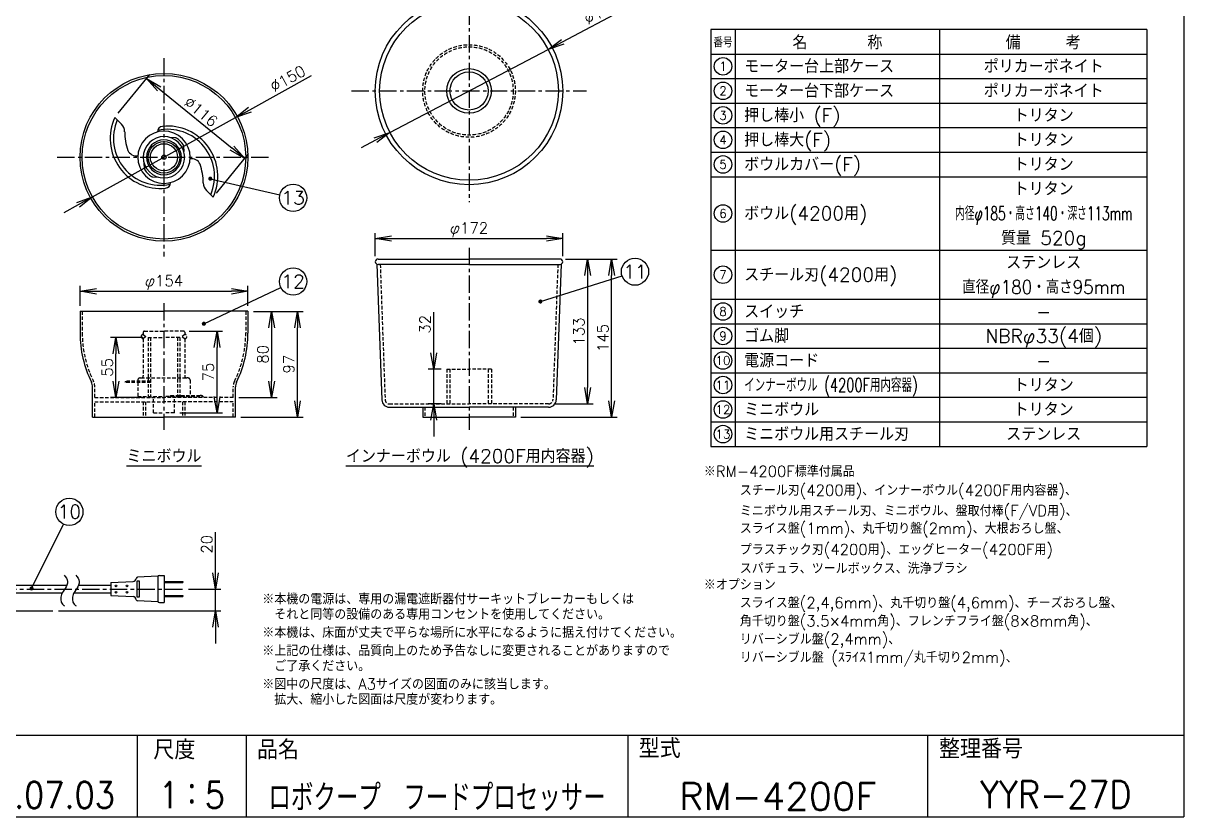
# Model space of a CAD drawing. Extents: x 115 to 2025, y 0 to 1377.
# Drawn here: x 960 to 2025, y 0 to 728 of the extents above; entities that cross this region are included whole.
import ezdxf
from ezdxf.enums import TextEntityAlignment as Align

# ---------------------------------------------------------------- set-up
doc = ezdxf.new("R2010")
doc.units = 0
doc.header["$LTSCALE"] = 0.5
doc.header["$PDMODE"] = 3
doc.linetypes.add('CENTER', pattern=[50.8, 31.75, -6.35, 6.35, -6.35])
doc.linetypes.add('HIDDEN', pattern=[9.525, 6.35, -3.175])
doc.layers.get('0').update_dxf_attribs({"linetype": 'CONTINUOUS'})
doc.layers.get('DEFPOINTS').update_dxf_attribs({"linetype": 'CONTINUOUS'})
for name, color, linetype in [('DANMEN', 7, 'CONTINUOUS'), ('SIYOU', 7, 'CONTINUOUS'), ('SUNPOU', 7, 'CONTINUOUS'), ('WAKU', 7, 'CONTINUOUS')]:
    doc.layers.add(name, color=color, linetype=linetype)
doc.styles.get("Standard").update_dxf_attribs({"font": 'ROMANS', "bigfont": 'EXTFONT.shx'})
doc.dimstyles.get("Standard").update_dxf_attribs({"dimscale": 5, "dimtxt": 2, "dimasz": 3, "dimexe": 1, "dimexo": 1, "dimgap": 0.6, "dimtad": 3, "dimdec": 0, "dimzin": 0, "dimdsep": 46, "dimtxsty": 'STANDARD', "dimblk1": 'OPEN', "dimblk2": 'OPEN', "dimsah": 1, "dimcen": 1.5, "dimadec": 0, "dimazin": 0, "dimtfac": 1, "dimtdec": 0, "dimtmove": 0, "dimatfit": 0, "dimldrblk": 'DOTSMALL', "dimfxl": 1, "dimtvp": 1, "dimtolj": 1, "dimtzin": 0, "dimarcsym": 0})

# ---------------------------------------------------------------- blocks, each defined once
blk = doc.blocks.new('_OPEN')
at = {"color": 0, "linetype": 'ByBlock'}
for p, q in [((-1, 0.167), (0, 0)), ((0, 0), (-1, -0.167)), ((0, 0), (-1, 0))]:
    blk.add_line(p, q, dxfattribs=at)
blk = doc.blocks.new('*D19')
at = {"layer": 'DEFPOINTS', "color": 0}
for p in [(1107.1, 209), (1136.7, 209), (987.6, 189)]:
    blk.add_point(p, dxfattribs=at)
at = {"layer": 'SUNPOU', "color": 0, "lineweight": -2}
for p, q in [((1136.7, 224), (1136.7, 261.2)), ((1112.1, 209), (1141.7, 209)), ((1136.7, 189), (1136.7, 209)), ((992.6, 189), (1141.7, 189)), ((1136.7, 174), (1136.7, 159))]:
    blk.add_line(p, q, dxfattribs=at)
at = {"layer": 'SUNPOU', "color": 0, "lineweight": -2, "xscale": 15, "yscale": 15, "zscale": 15}
for p, rotation in [((1136.7, 209), 270), ((1136.7, 189), 90)]:
    blk.add_blockref('_OPEN', p, dxfattribs=dict(at, rotation=rotation))
at = {"layer": 'SUNPOU', "color": 0, "insert": (1128.7, 250.1), "char_height": 10, "attachment_point": 5, "rotation": 90}
blk.add_mtext('\\A1;20', dxfattribs=at)
blk = doc.blocks.new('_DotSmall')
at = {"color": 0, "linetype": 'ByBlock', "const_width": 0.5}
blk.add_lwpolyline([(-0.0625, 0, 1), (0.0625, 0, 1)], format="xyb", close=True, dxfattribs=at)
blk = doc.blocks.new('*D29')
at = {"layer": 'DEFPOINTS', "color": 0}
for p in [(1044.3, 642), (1163.5, 604.2), (1134.6, 568.6)]:
    blk.add_point(p, dxfattribs=at)
at = {"layer": 'SUNPOU', "color": 0, "lineweight": -2}
for p, q in [((1047.5, 645.8), (1076.4, 681.4)), ((1084.9, 668.1), (1151.9, 613.7)), ((1137.7, 572.5), (1166.7, 608.1))]:
    blk.add_line(p, q, dxfattribs=at)
at = {"layer": 'SUNPOU', "color": 0, "lineweight": -2, "xscale": 15, "yscale": 15, "zscale": 15}
for p, rotation in [((1073.3, 677.6), 140.9130941535423), ((1163.5, 604.2), 320.9130941535423)]:
    blk.add_blockref('_OPEN', p, dxfattribs=dict(at, rotation=rotation))
at = {"layer": 'SUNPOU', "color": 0, "insert": (1123.4, 647.1), "char_height": 10, "attachment_point": 5, "rotation": 320.9131}
blk.add_mtext('\\A1;%%C116', dxfattribs=at)
blk = doc.blocks.new('*D48')
at = {"layer": 'DEFPOINTS', "color": 0}
for p in [(1155, 641.7), (1023.9, 568.9)]:
    blk.add_point(p, dxfattribs=at)
at = {"layer": 'SUNPOU', "color": 0, "lineweight": -2}
for p, q in [((1168.1, 649), (1224.7, 680.4)), ((1023.9, 568.9), (1155, 641.7)), ((1010.8, 561.6), (997.7, 554.3))]:
    blk.add_line(p, q, dxfattribs=at)
at = {"layer": 'SUNPOU', "color": 0, "lineweight": -2, "xscale": 15, "yscale": 15, "zscale": 15}
for p, rotation in [((1155, 641.7), 209.0344874769737), ((1023.9, 568.9), 29.03448747697371)]:
    blk.add_blockref('_OPEN', p, dxfattribs=dict(at, rotation=rotation))
at = {"layer": 'SUNPOU', "color": 0, "insert": (1203, 677.5), "char_height": 10, "attachment_point": 5, "rotation": 29.0345}
blk.add_mtext('\\A1;∅150', dxfattribs=at)
blk = doc.blocks.new('*D49')
at = {"layer": 'DEFPOINTS', "color": 0}
for p in [(1166.5, 482.3), (1012.5, 463.9), (1166.5, 463.9)]:
    blk.add_point(p, dxfattribs=at)
at = {"layer": 'SUNPOU', "color": 0, "lineweight": -2}
for p, q in [((1012.5, 468.9), (1012.5, 487.3)), ((1027.5, 482.3), (1151.5, 482.3)), ((1166.5, 468.9), (1166.5, 487.3))]:
    blk.add_line(p, q, dxfattribs=at)
at = {"layer": 'SUNPOU', "color": 0, "lineweight": -2, "xscale": 15, "yscale": 15, "zscale": 15, "rotation": 180}
blk.add_blockref('_OPEN', (1012.5, 482.3), dxfattribs=at)
at = {"layer": 'SUNPOU', "color": 0, "lineweight": -2, "xscale": 15, "yscale": 15, "zscale": 15}
blk.add_blockref('_OPEN', (1166.5, 482.3), dxfattribs=at)
at = {"layer": 'SUNPOU', "color": 0, "insert": (1089.5, 490.3), "char_height": 10, "attachment_point": 5}
blk.add_mtext('\\A1;φ154', dxfattribs=at)
blk = doc.blocks.new('*D50')
at = {"layer": 'DEFPOINTS', "color": 0}
for p in [(1166.5, 463.9), (1212, 463.9), (1155, 366.9)]:
    blk.add_point(p, dxfattribs=at)
at = {"layer": 'SUNPOU', "color": 0, "lineweight": -2}
for p, q in [((1171.5, 463.9), (1217, 463.9)), ((1212, 381.9), (1212, 448.9)), ((1160, 366.9), (1217, 366.9))]:
    blk.add_line(p, q, dxfattribs=at)
at = {"layer": 'SUNPOU', "color": 0, "lineweight": -2, "xscale": 15, "yscale": 15, "zscale": 15}
for p, rotation in [((1212, 463.9), 90), ((1212, 366.9), 270)]:
    blk.add_blockref('_OPEN', p, dxfattribs=dict(at, rotation=rotation))
at = {"layer": 'SUNPOU', "color": 0, "insert": (1204, 415.4), "char_height": 10, "attachment_point": 5, "rotation": 90}
blk.add_mtext('\\A1;97', dxfattribs=at)
blk = doc.blocks.new('*D51')
at = {"layer": 'DEFPOINTS', "color": 0}
for p in [(1455.3, 530.8), (1283.3, 509.4), (1455.3, 509.4)]:
    blk.add_point(p, dxfattribs=at)
at = {"layer": 'SUNPOU', "color": 0, "lineweight": -2}
for p, q in [((1283.3, 514.4), (1283.3, 535.8)), ((1455.3, 514.4), (1455.3, 535.8)), ((1298.3, 530.8), (1440.3, 530.8))]:
    blk.add_line(p, q, dxfattribs=at)
at = {"layer": 'SUNPOU', "color": 0, "lineweight": -2, "xscale": 15, "yscale": 15, "zscale": 15, "rotation": 180}
blk.add_blockref('_OPEN', (1283.3, 530.8), dxfattribs=at)
at = {"layer": 'SUNPOU', "color": 0, "lineweight": -2, "xscale": 15, "yscale": 15, "zscale": 15}
blk.add_blockref('_OPEN', (1455.3, 530.8), dxfattribs=at)
at = {"layer": 'SUNPOU', "color": 0, "insert": (1369.3, 538.8), "char_height": 10, "attachment_point": 5}
blk.add_mtext('\\A1;φ172', dxfattribs=at)
blk = doc.blocks.new('*D52')
at = {"layer": 'DEFPOINTS', "color": 0}
for p in [(1452.8, 511.9), (1500.1, 511.9), (1411.8, 366.9)]:
    blk.add_point(p, dxfattribs=at)
at = {"layer": 'SUNPOU', "color": 0, "lineweight": -2}
for p, q in [((1457.8, 511.9), (1505.1, 511.9)), ((1500.1, 381.9), (1500.1, 496.9)), ((1416.8, 366.9), (1505.1, 366.9))]:
    blk.add_line(p, q, dxfattribs=at)
at = {"layer": 'SUNPOU', "color": 0, "lineweight": -2, "xscale": 15, "yscale": 15, "zscale": 15}
for p, rotation in [((1500.1, 511.9), 90), ((1500.1, 366.9), 270)]:
    blk.add_blockref('_OPEN', p, dxfattribs=dict(at, rotation=rotation))
at = {"layer": 'SUNPOU', "color": 0, "insert": (1492.1, 439.4), "char_height": 10, "attachment_point": 5, "rotation": 90}
blk.add_mtext('\\A1;145', dxfattribs=at)
blk = doc.blocks.new('*D53')
at = {"layer": 'DEFPOINTS', "color": 0}
for p in [(1441.9, 704.3), (1296.7, 628)]:
    blk.add_point(p, dxfattribs=at)
at = {"layer": 'SUNPOU', "color": 0, "lineweight": -2}
for p, q in [((1455.1, 711.3), (1512.9, 741.7)), ((1296.7, 628), (1441.9, 704.3)), ((1283.5, 621), (1270.2, 614))]:
    blk.add_line(p, q, dxfattribs=at)
at = {"layer": 'SUNPOU', "color": 0, "lineweight": -2, "xscale": 15, "yscale": 15, "zscale": 15}
for p, rotation in [((1441.9, 704.3), 207.7523388157099), ((1296.7, 628), 27.75233881570984)]:
    blk.add_blockref('_OPEN', p, dxfattribs=dict(at, rotation=rotation))
at = {"layer": 'SUNPOU', "color": 0, "insert": (1491, 739.2), "char_height": 10, "attachment_point": 5, "rotation": 27.7523}
blk.add_mtext('\\A1;∅164', dxfattribs=at)
blk = doc.blocks.new('*D56')
at = {"layer": 'DEFPOINTS', "color": 0}
for p in [(1107.5, 445.7), (1138.1, 445.7), (1099, 370.7)]:
    blk.add_point(p, dxfattribs=at)
at = {"layer": 'SUNPOU', "color": 0, "lineweight": -2}
for p, q in [((1112.5, 445.7), (1143.1, 445.7)), ((1138.1, 385.7), (1138.1, 430.7)), ((1104, 370.7), (1143.1, 370.7))]:
    blk.add_line(p, q, dxfattribs=at)
at = {"layer": 'SUNPOU', "color": 0, "lineweight": -2, "xscale": 15, "yscale": 15, "zscale": 15}
for p, rotation in [((1138.1, 445.7), 90), ((1138.1, 370.7), 270)]:
    blk.add_blockref('_OPEN', p, dxfattribs=dict(at, rotation=rotation))
at = {"layer": 'SUNPOU', "color": 0, "insert": (1130.1, 408.2), "char_height": 10, "attachment_point": 5, "rotation": 90}
blk.add_mtext('\\A1;75', dxfattribs=at)
blk = doc.blocks.new('*D60')
at = {"color": 0, "lineweight": -2}
for p, q in [((1457.8, 511.9), (1483.1, 511.9)), ((1478.1, 496.9), (1478.1, 393.9)), ((1447.3, 378.9), (1483.1, 378.9))]:
    blk.add_line(p, q, dxfattribs=at)
at = {"layer": 'DEFPOINTS', "color": 0}
for p in [(1452.8, 511.9), (1442.3, 378.9), (1478.1, 378.9)]:
    blk.add_point(p, dxfattribs=at)
at = {"color": 0, "lineweight": -2, "xscale": 15, "yscale": 15, "zscale": 15}
for p, rotation in [((1478.1, 511.9), 90), ((1478.1, 378.9), 270)]:
    blk.add_blockref('_OPEN', p, dxfattribs=dict(at, rotation=rotation))
at = {"color": 0, "insert": (1470.1, 445.4), "char_height": 10, "attachment_point": 5, "rotation": 90}
blk.add_mtext('\\A1;133', dxfattribs=at)
blk = doc.blocks.new('*D61')
at = {"color": 0, "lineweight": -2}
for p, q in [((1336.9, 425.9), (1336.9, 463.1)), ((1343.8, 410.9), (1331.9, 410.9)), ((1336.9, 378.9), (1336.9, 410.9)), ((1343.8, 378.9), (1331.9, 378.9)), ((1336.9, 363.9), (1336.9, 348.9))]:
    blk.add_line(p, q, dxfattribs=at)
at = {"layer": 'DEFPOINTS', "color": 0}
for p in [(1336.9, 410.9), (1348.8, 410.9), (1348.8, 378.9)]:
    blk.add_point(p, dxfattribs=at)
at = {"color": 0, "lineweight": -2, "xscale": 15, "yscale": 15, "zscale": 15}
for p, rotation in [((1336.9, 410.9), 270), ((1336.9, 378.9), 90)]:
    blk.add_blockref('_OPEN', p, dxfattribs=dict(at, rotation=rotation))
at = {"color": 0, "insert": (1328.9, 452), "char_height": 10, "attachment_point": 5, "rotation": 90}
blk.add_mtext('\\A1;32', dxfattribs=at)
blk = doc.blocks.new('*D62')
at = {"color": 0, "lineweight": -2}
for p, q in [((1171.5, 463.9), (1193.2, 463.9)), ((1188.2, 448.9), (1188.2, 399.9)), ((1158, 384.9), (1193.2, 384.9))]:
    blk.add_line(p, q, dxfattribs=at)
at = {"layer": 'DEFPOINTS', "color": 0}
for p in [(1166.5, 463.9), (1153, 384.9), (1188.2, 384.9)]:
    blk.add_point(p, dxfattribs=at)
at = {"color": 0, "lineweight": -2, "xscale": 15, "yscale": 15, "zscale": 15}
for p, rotation in [((1188.2, 463.9), 90), ((1188.2, 384.9), 270)]:
    blk.add_blockref('_OPEN', p, dxfattribs=dict(at, rotation=rotation))
at = {"color": 0, "insert": (1180.2, 424.4), "char_height": 10, "attachment_point": 5, "rotation": 90}
blk.add_mtext('\\A1;80', dxfattribs=at)
blk = doc.blocks.new('*D63')
at = {"color": 0, "lineweight": -2}
for p, q in [((1070, 439.9), (1040.4, 439.9)), ((1045.4, 399.9), (1045.4, 424.9)), ((1070, 384.9), (1040.4, 384.9))]:
    blk.add_line(p, q, dxfattribs=at)
at = {"layer": 'DEFPOINTS', "color": 0}
for p in [(1045.4, 439.9), (1075, 439.9), (1075, 384.9)]:
    blk.add_point(p, dxfattribs=at)
at = {"color": 0, "lineweight": -2, "xscale": 15, "yscale": 15, "zscale": 15}
for p, rotation in [((1045.4, 439.9), 90), ((1045.4, 384.9), 270)]:
    blk.add_blockref('_OPEN', p, dxfattribs=dict(at, rotation=rotation))
at = {"color": 0, "insert": (1037.4, 412.4), "char_height": 10, "attachment_point": 5, "rotation": 90}
blk.add_mtext('\\A1;55', dxfattribs=at)

msp = doc.modelspace()

# ---------------------------------------------------------------- linework, layer by layer
at = {"color": 2}
for p, q in [((1050.47, 635.81), (1044.33, 641.95)), ((1099.56, 623.29), (1094.74, 623.54)), ((1107.45, 615.4), (1107.71, 610.58)), ((1071.46, 595.19), (1071.21, 600.01)), ((1079.35, 587.3), (1084.17, 587.05)), ((1128.45, 574.78), (1134.58, 568.64)), ((1285.81, 511.93), (1369.31, 511.93)), ((1452.81, 511.93), (1369.31, 511.93)), ((1284.81, 507.13), (1289.32, 382.67)), ((1369.31, 506.93), (1285.81, 506.93)), ((1369.31, 506.93), (1452.81, 506.93)), ((1453.81, 507.13), (1449.3, 382.67)), ((1012.46, 463.93), (1089.46, 463.93)), ((1012.46, 463.93), (1012.46, 443.93)), ((1166.46, 463.93), (1089.46, 463.93)), ((1166.46, 463.93), (1166.46, 443.93)), ((1023.96, 366.93), (1023.96, 394.53)), ((1154.96, 366.93), (1154.96, 394.53)), ((1296.31, 375.93), (1369.31, 375.93)), ((1326.81, 375.93), (1326.81, 366.93)), ((1442.3, 375.93), (1369.31, 375.93)), ((1411.81, 375.93), (1411.81, 366.93)), ((1023.96, 366.93), (1089.46, 366.93)), ((1154.96, 366.93), (1089.46, 366.93)), ((1326.81, 366.93), (1369.31, 366.93)), ((1411.81, 366.93), (1369.31, 366.93)), ((1083.88, 220.72), (1065.27, 219.99)), ((943.83, 205.54), (996.07, 205.54)), ((944.98, 212.54), (1000.37, 212.54)), ((1006.76, 205.54), (1040.8, 205.54)), ((1011.06, 212.54), (1040.8, 212.54)), ((1083.88, 197.36), (1065.27, 198.09))]:
    msp.add_line(p, q, dxfattribs=at)
msp.add_lwpolyline([(1064.98, 216.44), (1066.8, 216.44), (1066.8, 201.64), (1064.98, 201.64)], close=True, dxfattribs=at)
for centre, radius in [((1369.31, 666.16), 86), ((1369.31, 666.16), 82), ((1089.46, 605.29), 77), ((1369.31, 666.16), 20.5), ((1369.31, 666.16), 17.5), ((1089.46, 605.29), 75), ((1089.46, 605.29), 14.5), ((1089.46, 605.29), 12.5), ((1089.46, 605.29), 2), ((1045.52, 211.93), 0.75), ((1045.52, 206.15), 0.75), ((1055.52, 211.93), 0.75), ((1055.52, 206.15), 0.75)]:
    msp.add_circle(centre, radius, dxfattribs=at)
for centre, radius, start, end in [((1086.13, 622.67), 46.03, 155.23559, 275.93568), ((1086.13, 622.67), 43.03, 156.71525, 282.07433), ((1043.39, 628.74), 10, 0.31542, 45), ((1106.98, 629.09), 53.58, 180.31542, 199.11383), ((1089.46, 605.29), 24, 315, 135), ((1088.62, 628.74), 5, 96.86513, 181.89281), ((1092.79, 587.92), 43.03, 336.71525, 102.07433), ((1092.79, 587.92), 46.03, 335.23559, 95.93568), ((1089.46, 605.29), 24, 135, 315), ((1089.46, 605.29), 19, 135, 315), ((1089.46, 605.29), 19, 315, 135), ((1089.46, 605.29), 16, 315, 135), ((1099.4, 620.3), 3, 56.45825, 87.01668), ((1089.46, 605.29), 21, 33.54175, 56.45825), ((1064.26, 615.33), 8.77, 205.53945, 278.06815), ((1089.46, 605.29), 16, 135, 315), ((1104.46, 615.24), 3, 2.98332, 33.54175), ((1114.65, 595.26), 8.77, 25.53945, 98.06815), ((1071.93, 581.5), 53.58, 0.31542, 19.11383), ((1074.45, 595.35), 3, 182.98332, 213.54175), ((1089.46, 605.29), 21, 213.54175, 236.45825), ((1079.51, 590.29), 3, 236.45825, 267.01668), ((1090.29, 581.85), 5, 276.86513, 1.89281), ((1135.52, 581.85), 10, 180.31542, 225), ((1285.81, 509.43), 2.5, 90, 270), ((1452.81, 509.43), 2.5, 270, 90), ((1113.5, 443.74), 101.05, 179.89673, 206.30589), ((1065.41, 443.74), 101.05, 333.69411, 0.10327), ((1013.96, 394.53), 10, 0, 26.30589), ((1164.96, 394.53), 10, 153.69411, 180), ((1296.31, 382.93), 7, 182.07488, 270), ((1060.69, 219.25), 3.34, 278.34174, 352.96053), ((1065.47, 218.51), 1.5, 97.84918, 166.99512), ((1060.69, 198.83), 3.34, 7.03947, 81.65826), ((1065.47, 199.58), 1.5, 193.00488, 262.15082)]:
    msp.add_arc(centre, radius, start, end, dxfattribs=at)
for points in [[(997.86, 221.87), (999.34, 219.95), (1002.29, 216.12), (998.96, 209.31), (994.24, 203.96), (994.38, 196.31), (997.49, 194.09), (998.17, 193.6)], [(1008.54, 221.87), (1010.03, 219.95), (1012.98, 216.12), (1009.65, 209.31), (1004.93, 203.96), (1005.07, 196.31), (1008.18, 194.09), (1008.86, 193.6)]]:
    msp.add_open_spline(points, degree=3, knots=[0, 0, 0, 0, 6.7451088, 13.4014565, 20.0286772, 28.8742513, 31.32835, 31.32835, 31.32835, 31.32835], dxfattribs=at)
at = {"layer": 'DANMEN', "color": 2, "linetype": 'CENTER'}
for p, q in [((1369.31, 768.26), (1369.31, 564.07)), ((1089.46, 696.33), (1089.46, 514.26)), ((1261.56, 666.16), (1477.06, 666.16)), ((991.56, 605.29), (1187.35, 605.29)), ((1369.31, 522.1), (1369.31, 355.2)), ((1089.46, 471.47), (1089.46, 355.2)), ((938.21, 209.04), (1107.47, 209.04))]:
    msp.add_line(p, q, dxfattribs=at)
at = {"layer": 'DANMEN', "color": 2, "linetype": 'HIDDEN'}
for p, q in [((1287.82, 506.93), (1292.31, 382.78)), ((1450.8, 506.93), (1446.3, 382.78)), ((1014.46, 463.93), (1014.46, 443.93)), ((1164.46, 463.93), (1164.46, 443.93)), ((1070.46, 444.74), (1070.46, 442.74)), ((1070.46, 442.74), (1072.81, 440.74)), ((1072.81, 440.74), (1070.46, 438.74)), ((1070.46, 438.74), (1070.46, 404.74)), ((1071.46, 445.74), (1089.46, 445.74)), ((1074.96, 439.93), (1074.96, 384.93)), ((1074.96, 439.93), (1089.46, 439.93)), ((1076.96, 439.93), (1076.96, 384.93)), ((1107.46, 445.74), (1089.46, 445.74)), ((1103.96, 439.93), (1089.46, 439.93)), ((1101.96, 439.93), (1101.96, 384.93)), ((1103.96, 439.93), (1103.96, 384.93)), ((1108.46, 442.74), (1106.1, 440.74)), ((1106.1, 440.74), (1108.46, 438.74)), ((1108.46, 444.74), (1108.46, 442.74)), ((1108.46, 438.74), (1108.46, 404.74)), ((1348.81, 410.93), (1369.31, 410.93)), ((1348.81, 410.93), (1348.81, 378.93)), ((1351.81, 410.93), (1351.81, 378.93)), ((1389.81, 410.93), (1369.31, 410.93)), ((1386.81, 410.93), (1386.81, 378.93)), ((1389.81, 410.93), (1389.81, 378.93)), ((1025.96, 384.93), (1025.96, 394.53)), ((1077.12, 398.74), (1053.36, 398.74)), ((1077.12, 399.74), (1056.44, 399.74)), ((1065.46, 400.74), (1065.46, 399.74)), ((1065.46, 398.74), (1065.46, 385.74)), ((1067.46, 402.74), (1068.46, 402.74)), ((1068.46, 402.74), (1110.46, 402.74)), ((1077.12, 399.74), (1077.12, 398.74)), ((1111.46, 402.74), (1110.46, 402.74)), ((1113.46, 400.74), (1113.46, 386.74)), ((1152.96, 384.93), (1152.96, 394.53)), ((1025.96, 384.93), (1089.46, 384.93)), ((1065.46, 385.74), (1089.46, 385.74)), ((1079.96, 370.74), (1079.96, 385.74)), ((1113.46, 385.74), (1089.46, 385.74)), ((1152.96, 384.93), (1089.46, 384.93)), ((1095.45, 386.74), (1095.45, 385.74)), ((1095.45, 386.74), (1122.56, 386.74)), ((1095.45, 385.74), (1125.56, 385.74)), ((1098.96, 370.74), (1098.96, 385.74)), ((1025.96, 380.93), (1089.46, 380.93)), ((1025.96, 366.93), (1025.96, 380.93)), ((1070.46, 380.93), (1070.46, 366.93)), ((1072.46, 380.93), (1072.46, 366.93)), ((1152.96, 380.93), (1089.46, 380.93)), ((1106.46, 380.93), (1106.46, 366.93)), ((1108.46, 380.93), (1108.46, 366.93)), ((1152.96, 366.93), (1152.96, 380.93)), ((1296.31, 378.93), (1369.31, 378.93)), ((1328.81, 375.93), (1328.81, 366.93)), ((1442.3, 378.93), (1369.31, 378.93)), ((1409.81, 375.93), (1409.81, 366.93)), ((1079.96, 370.74), (1089.46, 370.74)), ((1098.96, 370.74), (1089.46, 370.74))]:
    msp.add_line(p, q, dxfattribs=at)
at = {"layer": 'DANMEN', "color": 2}
for p, q in [((1040.8, 215.04), (1061.18, 215.94)), ((1040.8, 215.04), (1040.8, 203.04)), ((1083.72, 220.04), (1083.72, 198.04)), ((1085.22, 221.54), (1089.72, 221.54)), ((1089.72, 221.54), (1089.72, 196.54)), ((1089.72, 216.04), (1106.72, 216.04)), ((1089.72, 215.04), (1106.72, 215.04)), ((1106.72, 216.04), (1106.72, 215.04)), ((1040.8, 203.04), (1061.18, 202.14)), ((1089.72, 203.04), (1106.72, 203.04)), ((1106.72, 203.04), (1106.72, 202.04)), ((1085.22, 196.54), (1089.72, 196.54)), ((1089.72, 202.04), (1106.72, 202.04)), ((211.52, 188.99), (987.57, 188.99))]:
    msp.add_line(p, q, dxfattribs=at)
at = {"layer": 'DANMEN', "color": 2, "linetype": 'HIDDEN'}
for radius in [42.5, 40.5]:
    msp.add_circle((1369.31, 666.16), radius, dxfattribs=at)
for centre, radius, start, end in [((1113.5, 443.74), 99.05, 179.89673, 206.30589), ((1070.46, 440.74), 2, 90, 270), ((1071.46, 444.74), 1, 90, 180), ((1107.46, 444.74), 1, 0, 90), ((1108.46, 440.74), 2, 270, 90), ((1065.41, 443.74), 99.05, 333.69411, 0.10327), ((1068.46, 404.74), 2, 270, 0), ((1110.46, 404.74), 2, 180, 270), ((1013.96, 394.53), 12, 0, 26.30589), ((1056.52, 394.24), 5.5, 90.80308, 125.10382), ((1067.46, 400.74), 2, 90, 180), ((1111.46, 400.74), 2, 0, 90), ((1164.96, 394.53), 12, 153.69411, 180), ((1122.38, 381.22), 5.52, 54.93218, 88.19793), ((1296.31, 382.93), 4, 182.07488, 270), ((1442.3, 382.93), 4, 270, 357.92512)]:
    msp.add_arc(centre, radius, start, end, dxfattribs=at)
at = {"layer": 'DANMEN', "color": 2}
for centre, radius, start, end in [((1442.3, 382.93), 7, 270, 357.92512), ((1085.22, 220.04), 1.5, 90, 180), ((1085.22, 198.04), 1.5, 180, 270)]:
    msp.add_arc(centre, radius, start, end, dxfattribs=at)
at = {"layer": 'SIYOU', "color": 6}
for p, q in [((1591.01, 722.5), (1591.01, 340)), ((1991.01, 722.5), (1591.01, 722.5)), ((1991.01, 722.5), (1991.01, 340)), ((1591.01, 340), (1991.01, 340))]:
    msp.add_line(p, q, dxfattribs=at)
at = {"layer": 'SIYOU', "color": 7}
for p, q in [((1613.51, 722.5), (1613.51, 340)), ((1801.01, 722.5), (1801.01, 340)), ((1591.01, 700), (1991.01, 700)), ((1591.01, 677.5), (1991.01, 677.5)), ((1591.01, 655), (1991.01, 655)), ((1591.01, 632.5), (1991.01, 632.5)), ((1591.01, 610), (1991.01, 610)), ((1591.01, 587.5), (1991.01, 587.5)), ((1591.01, 520), (1991.01, 520)), ((1591.01, 475), (1991.01, 475)), ((1591.01, 452.5), (1991.01, 452.5)), ((1591.01, 430), (1991.01, 430)), ((1591.01, 407.5), (1991.01, 407.5)), ((1591.01, 385), (1991.01, 385)), ((1591.01, 362.5), (1991.01, 362.5))]:
    msp.add_line(p, q, dxfattribs=at)
at = {"layer": 'SIYOU', "color": 1}
for centre in [(1602.26, 688.75), (1602.26, 666.25), (1602.26, 643.75), (1602.26, 621.25), (1602.26, 598.75), (1602.26, 553.75), (1602.26, 497.5), (1602.26, 463.75), (1602.26, 441.25), (1602.26, 418.75), (1602.26, 396.25), (1602.26, 373.75), (1602.26, 351.25)]:
    msp.add_circle(centre, 8.04, dxfattribs=at)
at = {"layer": 'SUNPOU'}
for centre in [(1207.9, 568.09), (1521.56, 500.3), (1207.9, 491.28), (1002.66, 279.93)]:
    msp.add_circle(centre, 12.5, dxfattribs=at)
at = {"layer": 'WAKU', "color": 6}
for p, q in [((2025, 1376.75), (2025, 0)), ((115, 75), (2025, 75)), ((115, 0), (2025, 0))]:
    msp.add_line(p, q, dxfattribs=at)
at = {"layer": 'WAKU', "color": 7}
for p, q in [((1065, 75), (1065, 0)), ((1165, 75), (1165, 0)), ((1515, 75), (1515, 0)), ((1790, 75), (1790, 0))]:
    msp.add_line(p, q, dxfattribs=at)

# ---------------------------------------------------------------- texts
at = {"layer": 'SIYOU', "color": 1}
for s, height, p in [('番号', 8.036, (1602.26, 711.25)), ('名\u3000\u3000\u3000\u3000称', 12.5, (1707.26, 711.25)), ('備\u3000\u3000\u3000考', 12.5, (1896.01, 711.25)), ('1', 8.04, (1602.26, 688.75)), ('2', 8.04, (1602.26, 666.25)), ('3', 8.04, (1602.26, 643.75)), ('4', 8.04, (1602.26, 621.25)), ('5', 8.04, (1602.26, 598.75)), ('6', 8.04, (1602.26, 553.75)), ('7', 8.04, (1602.26, 497.5)), ('8', 8.04, (1602.26, 463.75)), ('9', 8.04, (1602.26, 441.25)), ('10', 8.036, (1602.26, 418.75)), ('11', 8.036, (1602.26, 396.25)), ('12', 8.036, (1602.26, 373.75)), ('13', 8.036, (1602.26, 351.25))]:
    msp.add_text(s, height=height, dxfattribs=at).set_placement(p, align=Align.MIDDLE)
for s, p in [('モーター台上部ケース', (1621.72, 688.75)), ('モーター台下部ケース', (1621.72, 666.25)), ('押し棒小 (F)', (1621.72, 643.75)), ('押し棒大(F)', (1621.72, 621.25)), ('ボウルカバー(F)', (1621.72, 598.75)), ('ボウル(4200用)', (1621.72, 553.75)), ('スチール刃(4200用)', (1621.72, 497.5)), ('スイッチ', (1621.72, 463.75)), ('ゴム脚', (1621.72, 441.25)), ('電源コード', (1621.72, 418.75)), ('ミニボウル', (1621.72, 373.75)), ('ミニボウル用スチール刃', (1621.72, 351.25))]:
    msp.add_text(s, height=12.5, dxfattribs=at).set_placement(p, align=Align.MIDDLE_LEFT)
for s, p in [('ポリカーボネイト', (1896.49, 688.77)), ('ポリカーボネイト', (1896.49, 666.27)), ('トリタン', (1896.49, 643.77)), ('トリタン', (1896.49, 621.27)), ('トリタン', (1896.49, 598.77)), ('トリタン', (1896.49, 576.27)), ('質量 520g', (1896.49, 531.27)), ('ステンレス', (1896.49, 508.77)), ('-', (1896.49, 463.77)), ('NBRφ33(4個)', (1896.49, 441.27)), ('-', (1896.49, 418.77)), ('トリタン', (1896.49, 396.27)), ('トリタン', (1896.49, 373.77)), ('ステンレス', (1896.49, 351.27))]:
    msp.add_text(s, height=12.5, dxfattribs=at).set_placement(p, align=Align.MIDDLE_CENTER)
for s, width, p in [('内径φ185・高さ140・深さ113mm', 0.65, (1896.49, 553.77)), ('直径φ180・高さ95mm', 0.9, (1896.49, 486.27))]:
    msp.add_text(s, height=12.5, dxfattribs=dict(at, width=width)).set_placement(p, align=Align.MIDDLE_CENTER)
at = {"layer": 'SIYOU', "color": 1, "width": 0.7}
msp.add_text('インナーボウル (4200F用内容器)', height=12.5, dxfattribs=at).set_placement((1621.72, 396.25), align=Align.MIDDLE_LEFT)
at = {"layer": 'SIYOU', "color": 1}
for s, p in [('%%Uミニボウル', (1089.46, 324.75)), ('%%Uインナーボウル (4200F用内容器)', (1370.03, 324.75))]:
    msp.add_text(s, height=12.5, dxfattribs=at).set_placement(p, align=Align.CENTER)
for s, p in [('※RM-4200F標準付属品', (1584.7, 312.11)), ('\u3000\u3000\u3000スチール刃(4200用)、インナーボウル(4200F用内容器)、', (1584.7, 294.72)), ('\u3000\u3000\u3000ミニボウル用スチール刃、ミニボウル、盤取付棒(F/VD用)、', (1584.7, 275.89)), ('\u3000\u3000\u3000スライス盤(1mm)、丸千切り盤(2mm)、大根おろし盤、', (1584.7, 259.73)), ('\u3000\u3000\u3000プラスチック刃(4200用)、エッグヒーター(4200F用)', (1584.7, 240.34)), ('\u3000\u3000\u3000スパチュラ、ツールボックス、洗浄ブラシ', (1584.7, 223.07)), ('※オプション', (1584.7, 208.11)), ('※本機の電源は、専用の漏電遮断器付サーキットブレーカーもしくは', (1179.65, 194.94)), ('\u3000\u3000\u3000スライス盤(2,4,6mm)、丸千切り盤(4,6mm)、チーズおろし盤、', (1584.7, 191.44)), ('\u3000それと同等の設備のある専用コンセントを使用してください。', (1179.65, 180.94)), ('\u3000\u3000\u3000角千切り盤(3.5×4mm角)、フレンチフライ盤(8×8mm角)、', (1584.7, 174.76)), ('※本機は、床面が丈夫で平らな場所に水平になるように据え付けてください。', (1179.65, 164.22)), ('\u3000\u3000\u3000リバーシブル盤(2,4mm)、', (1584.7, 158.08)), ('※上記の仕様は、品質向上のため予告なしに変更されることがありますので', (1179.65, 147.5)), ('\u3000\u3000\u3000リバーシブル盤 (ｽﾗｲｽ1mm/丸千切り2mm)、', (1584.7, 141.4)), ('\u3000ご了承ください。', (1179.65, 133.5)), ('※図中の尺度は、A3サイズの図面のみに該当します。', (1179.65, 116.78)), ('\u3000拡大、縮小した図面は尺度が変わります。', (1179.65, 102.78))]:
    msp.add_text(s, height=10, dxfattribs=at).set_placement(p)
at = {"layer": 'SUNPOU'}
for s, p in [('13', (1207.9, 568.09)), ('11', (1521.56, 500.3)), ('12', (1207.9, 491.28)), ('10', (1002.66, 279.93))]:
    msp.add_text(s, height=12.5, dxfattribs=at).set_placement(p, align=Align.MIDDLE)
at = {"layer": 'WAKU'}
for s, p in [('尺度', (1079.76, 52.71)), ('品名', (1174.84, 52.71)), ('型式', (1524.95, 53.98)), ('整理番号', (1800.43, 53.55))]:
    msp.add_text(s, height=17.5, dxfattribs=at).set_placement(p)
at = {"layer": 'WAKU', "color": 1, "width": 0.9}
for s, height, p in [("'14.07.03", 24, (975, 8.02)), ('1：5', 24, (1115, 8.02)), ('YYR-27D', 25, (1907.5, 8.02))]:
    msp.add_text(s, height=height, dxfattribs=at).set_placement(p, align=Align.CENTER)
at = {"layer": 'WAKU', "color": 1, "width": 0.75}
msp.add_text('ロボクープ\u3000フードプロセッサー', height=25, dxfattribs=at).set_placement((1340, 18.75), align=Align.MIDDLE)
at = {"layer": 'WAKU', "color": 1}
msp.add_text('RM-4200F', height=25, dxfattribs=at).set_placement((1652.5, 18.75), align=Align.MIDDLE)

# ---------------------------------------------------------------- dimensions: what is measured, and where the dimension line sits
at = {"layer": 'SUNPOU'}
for p1, p2, picture, middle in [((1296.74, 627.98), (1441.87, 704.35), '*D53', (1494.68, 732.13)), ((1023.88, 568.89), (1155.03, 641.69), '*D48', (1206.91, 670.49))]:
    dim = msp.add_diameter_dim_2p(p1=p1, p2=p2, dimstyle='STANDARD', dxfattribs=at)
    dim.commit()
    dim.dimension.update_dxf_attribs({"geometry": picture, "text_midpoint": middle, "dimtype": 163})
dim = msp.add_aligned_dim(p1=(1044.33, 641.95), p2=(1134.58, 568.64), distance=45.88, text='%%C<>', dimstyle='STANDARD', dxfattribs=at)
dim.commit()
dim.dimension.update_dxf_attribs({"geometry": '*D29', "text_midpoint": (1123.43, 647.11)})
dim = msp.add_linear_dim(base=(1455.31, 530.76), p1=(1283.31, 509.43), p2=(1455.31, 509.43), text='φ<>', dimstyle='STANDARD', dxfattribs=at)
dim.commit()
dim.dimension.update_dxf_attribs({"geometry": '*D51', "text_midpoint": (1369.31, 538.76)})
for base, p1, p2, picture, middle in [((1500.11, 511.93), (1411.81, 366.93), (1452.81, 511.93), '*D52', (1500.11, 439.43)), ((1211.96, 463.93), (1154.96, 366.93), (1166.46, 463.93), '*D50', (1211.96, 415.43))]:
    dim = msp.add_linear_dim(base=base, p1=p1, p2=p2, angle=90, dimstyle='STANDARD', dxfattribs=at)
    dim.commit()
    dim.dimension.update_dxf_attribs({"geometry": picture, "text_midpoint": middle, "dimtype": 160})
for base, p1, p2, picture, middle in [((1478.08, 378.93), (1452.81, 511.93), (1442.3, 378.93), '*D60', (1470.08, 445.43)), ((1336.95, 410.93), (1348.81, 378.93), (1348.81, 410.93), '*D61', (1328.95, 452.02)), ((1045.36, 439.93), (1074.96, 384.93), (1074.96, 439.93), '*D63', (1037.36, 412.43)), ((1138.14, 445.74), (1098.96, 370.74), (1107.46, 445.74), '*D56', (1130.14, 408.24)), ((1136.74, 209.04), (987.57, 188.99), (1107.09, 209.04), '*D19', (1128.74, 250.14))]:
    dim = msp.add_linear_dim(base=base, p1=p1, p2=p2, angle=90, dimstyle='STANDARD', dxfattribs=at)
    dim.commit()
    dim.dimension.update_dxf_attribs({"geometry": picture, "text_midpoint": middle})
dim = msp.add_linear_dim(base=(1166.46, 482.3), p1=(1012.46, 463.93), p2=(1166.46, 463.93), text='φ<>', dimstyle='STANDARD', dxfattribs=at)
dim.commit()
dim.dimension.update_dxf_attribs({"geometry": '*D49', "text_midpoint": (1089.46, 482.3), "dimtype": 160})
dim = msp.add_linear_dim(base=(1188.24, 384.93), p1=(1166.46, 463.93), p2=(1152.96, 384.93), angle=90, text='80', dimstyle='STANDARD', dxfattribs=at)
dim.commit()
dim.dimension.update_dxf_attribs({"geometry": '*D62', "text_midpoint": (1180.24, 424.43)})

# ---------------------------------------------------------------- leaders
for points, override in [([(1131.95, 585.67), (1195.72, 570.91)], {"dimgap": 1, "dimtad": 0, "dimldrblk": 'DotSmall'}), ([(1434.75, 472.92), (1509.64, 496.54)], {"dimgap": 1, "dimtad": 0, "dimldrblk": 'DotSmall'}), ([(1126.02, 452.51), (1196.6, 485.93)], {"dimgap": 1, "dimtad": 0, "dimldrblk": 'DotSmall'}), ([(967.98, 209.56), (997.13, 268.71)], {"dimldrblk": 'DotSmall'})]:
    msp.add_leader(points, dimstyle='STANDARD', override=override, dxfattribs=at)

doc.saveas('drawing.dxf')
